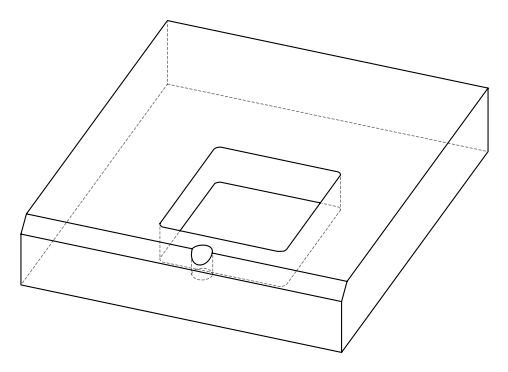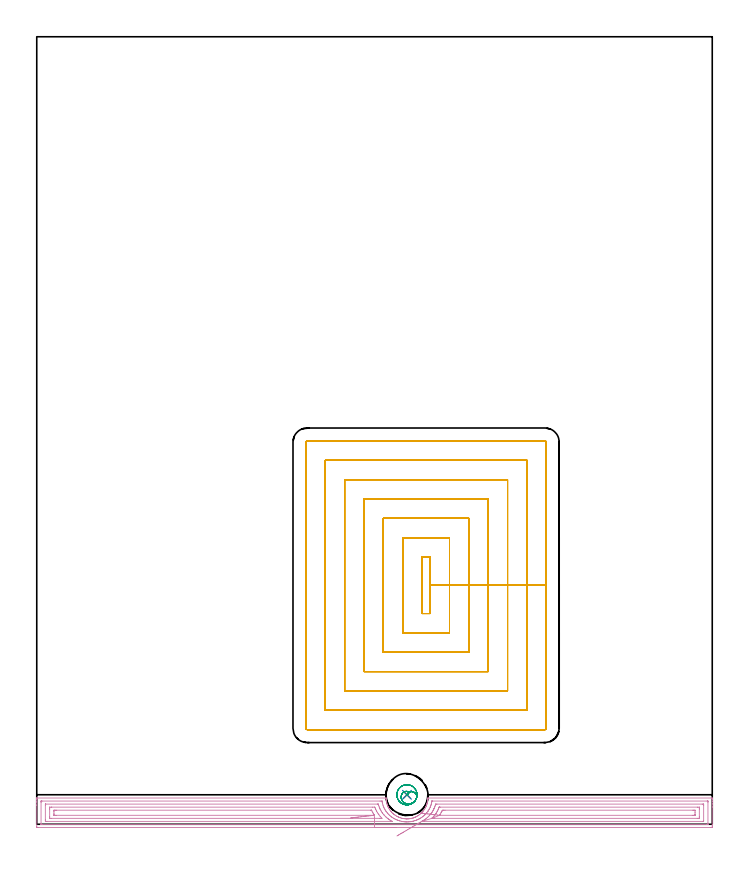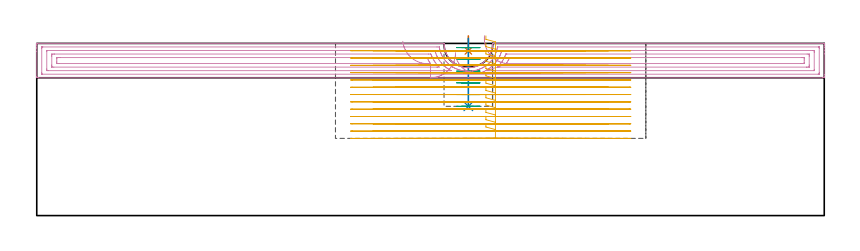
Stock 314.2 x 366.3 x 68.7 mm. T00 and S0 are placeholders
(PLAN: 5 operations, 4 tool changes, 67.1 min)
(1 SPOT_DRILL | STEP1POCKET | NXT0321_9005460120000 | 0.05 min | 183 mm3)
(2 DRILL_BLIND_HOLE_INTO_CENTER | STEP1POCKET | NXT0301_128 | 0.11 min | 2527 mm3)
(3 MILL_ROUGH_BLIND_HOLE_CONTOUR | STEP1POCKET | NXT0201_013 | Spiral | 1.3 min | 4702 mm3)
(4 AREA_MILL | FG_CHAMFER_SURFACE | UGT0205_001 | 12.73 min | 28880 mm3)
(5 MILL_RECTANGULAR_POCKET | POCKET_RECTANGULAR_STRAIGHT | NXT0201_011 | Follow Part, ap 3, ae 75% | 52.94 min | 685130 mm3)
(TOOL NXT0321_9005460120000 | NC Spot Drill, 142deg, 12mm, Carbide, Uncoated | D12 PA142 FL30 Z2)
(TOOL NXT0301_128 | Carbide Drill 12mm [861.1-1200-036A1-GP GC34] | D12 PA150 FL37.4 Z2)
(TOOL NXT0201_013 | ENDMILL 10mm | D10 FL30 Z4)
(TOOL UGT0205_001 | Chamfer Mill 20 x 3 x 45 deg. | D20 FL50 Z2)
(TOOL NXT0201_011 | ENDMILL 12mm [2P460-1200-NA 1630] | D12 FL38 Z6)
(OP 1 SPOT_DRILL)
G17 G21 G94 G90
T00 M6
G54
G17 G0 G90 X172.2 Y13.7 S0 M3
G43 Z78.7 H0
G94 G81 G98 Z65.7 F250. R71.7
G80
M5
M2
(OP 2 DRILL_BLIND_HOLE_INTO_CENTER)
G17 G21 G94 G90
T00 M6
G54
G17 G0 G90 X172.2 Y13.7 S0 M3
G43 Z78.7 H1
G94 G81 G98 Z43.6 F250. R70.7
G80
M5
M2
(OP 3 MILL_ROUGH_BLIND_HOLE_CONTOUR)
G17 G21 G94 G90
T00 M6
G54
G17 G0 G90 X172.2 Y13.7 S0 M3
G43 Z78.7 H0
Z67.017
G94 G3 X172.349 Y15.278 R0.796 F250.
X169.892 Y14.14 R2.324
X171.638 Y9.649 R3.111
X176.57 Y11.97 R3.981
X173.93 Y18.07 R4.7
X176.57 Y11.97 R-4.7
X175.25 Y15.02 R2.35
X172.2 Y13.7 R2.35
G0 Z62.333
G3 X172.349 Y15.278 R0.796
X169.892 Y14.14 R2.324
X171.638 Y9.649 R3.111
X176.57 Y11.97 R3.981
X173.93 Y18.07 R4.7
X176.57 Y11.97 R-4.7
X175.25 Y15.02 R2.35
X172.2 Y13.7 R2.35
G0 Z57.65
G3 X172.349 Y15.278 R0.796
X169.892 Y14.14 R2.324
X171.638 Y9.649 R3.111
X176.57 Y11.97 R3.981
X173.93 Y18.07 R4.7
X176.57 Y11.97 R-4.7
X175.25 Y15.02 R2.35
X172.2 Y13.7 R2.35
G0 Z52.967
G3 X172.349 Y15.278 R0.796
X169.892 Y14.14 R2.324
X171.638 Y9.649 R3.111
X176.57 Y11.97 R3.981
X173.93 Y18.07 R4.7
X176.57 Y11.97 R-4.7
X175.25 Y15.02 R2.35
X172.2 Y13.7 R2.35
G0 Z48.283
G3 X172.349 Y15.278 R0.796
X169.892 Y14.14 R2.324
X171.638 Y9.649 R3.111
X176.57 Y11.97 R3.981
X173.93 Y18.07 R4.7
X176.57 Y11.97 R-4.7
X175.25 Y15.02 R2.35
X172.2 Y13.7 R2.35
G0 Z43.6
G3 X172.349 Y15.278 R0.796
X169.892 Y14.14 R2.324
X171.638 Y9.649 R3.111
X176.57 Y11.97 R3.981
X173.93 Y18.07 R4.7
X176.57 Y11.97 R-4.7
X175.25 Y15.02 R2.35
X172.2 Y13.7 R2.35
G0 Z78.7
M5
M2
(OP 4 AREA_MILL)
G17 G21 G94 G90
T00 M6
G54
G17 G0 G90 X167.1 Y-1.5 S1061 M3
G43 Z78.7 H0
Z65.
G94 G1 X167.062 Z64.128 F250.
X166.948 Z63.264
X166.759 Z62.412
X166.497 Z61.58
X166.163 Z60.774
X165.76 Z60.
X165.291 Z59.264
X164.76 Z58.572
X164.171 Z57.929
X163.528 Z57.34
X162.836 Z56.809
X162.1 Z56.34
X161.326 Z55.937
X160.52 Z55.603
X159.688 Z55.341
X158.836 Z55.152
X157.972 Z55.038
X157.1 Z55.
X0.629
X0.337 Y-1.497 Z55.002
X0.01 Y-1.492 Z55.006
X0. Y-1.161 Z55.336
Y8.919 Z65.414
Y10.341 Z66.838
Y10.704 Z67.199
Y11.429 Z67.929
Y11.709 Z68.209
X0.003 Y12.137 Z68.628
X0.006 Y12.181 Z68.672
X0.009 Y12.197 Z68.688
X0.182 Y12.2 Z68.7
X162.465
X162.491 Y12.194 Z68.692
X162.501 Y12.181 Z68.678
X162.517 Y11.733 Z68.23
X162.549 Y11.29 Z67.786
X162.602 Y10.845 Z67.342
X162.625 Y10.704 Z67.2
X162.675 Y10.401 Z66.899
X162.719 Y10.197 Z66.695
X162.77 Y9.956 Z66.454
X162.809 Y9.812 Z66.309
X162.887 Y9.513 Z66.012
X163.028 Y9.067 Z65.567
X163.104 Y8.857 Z65.356
X163.187 Y8.626 Z65.124
X163.249 Y8.473 Z64.97
X163.268 Y8.425 Z64.922
X163.355 Y8.225 Z64.723
X163.454 Y8.027 Z64.522
X163.509 Y7.914 Z64.413
X163.597 Y7.738 Z64.237
X163.843 Y7.29 Z63.79
X164.113 Y6.85 Z63.35
X164.249 Y6.65 Z63.15
X164.78 Y5.963 Z62.462
X164.849 Y5.881 Z62.38
X164.957 Y5.754 Z62.253
X165.054 Y5.647 Z62.145
X165.142 Y5.551 Z62.049
X165.625 Y5.076 Z61.574
X165.743 Y4.968 Z61.466
X165.827 Y4.892 Z61.391
X165.989 Y4.755 Z61.254
X166.036 Y4.715 Z61.214
X166.37 Y4.458 Z60.954
X166.383 Y4.448 Z60.944
X166.738 Y4.188 Z60.686
X166.805 Y4.142 Z60.641
X166.833 Y4.123 Z60.621
X166.929 Y4.061 Z60.558
X167.382 Y3.793 Z60.289
X167.798 Y3.565 Z60.065
X167.823 Y3.552 Z60.051
X167.918 Y3.507 Z60.006
X168.277 Y3.337 Z59.832
X168.35 Y3.301 Z59.798
X168.43 Y3.268 Z59.767
X168.607 Y3.197 Z59.696
X168.717 Y3.154 Z59.65
X168.724 Y3.152 Z59.647
X168.894 Y3.091 Z59.588
X169.162 Y2.996 Z59.494
X169.61 Y2.859 Z59.356
X170.056 Y2.746 Z59.245
X170.421 Y2.673 Z59.171
X170.504 Y2.657 Z59.153
X170.95 Y2.588 Z59.086
X171.406 Y2.542 Z59.035
X171.844 Y2.513 Z59.011
X171.861
X171.924 Z59.008
X172.307 Y2.508 Z59.005
X172.332 Y2.509 Z59.006
X172.738 Y2.524 Z59.018
X172.901 Y2.538 Z59.029
X173.162 Y2.555 Z59.054
X173.185 Y2.557 Z59.056
X173.632 Y2.614 Z59.113
X174.088 Y2.694 Z59.191
X174.28 Y2.737 Z59.235
X174.526 Y2.791 Z59.29
X174.972 Y2.913 Z59.411
X175.147 Y2.97 Z59.468
X175.262 Y3.008 Z59.506
X175.42 Y3.061 Z59.556
X175.429 Y3.064 Z59.559
X175.743 Y3.179 Z59.677
X175.865 Y3.225 Z59.722
X175.972 Y3.268 Z59.765
X176.053 Y3.301 Z59.799
X176.409 Y3.465 Z59.965
X176.771 Y3.651 Z60.148
X177.21 Y3.904 Z60.401
X177.618 Y4.16 Z60.658
X177.663 Y4.188 Z60.686
X178.109 Y4.521 Z61.019
X178.546 Y4.868 Z61.368
X178.776 Y5.075 Z61.574
X179.113 Y5.407 Z61.906
X179.44 Y5.749 Z62.248
X179.622 Y5.962 Z62.462
X179.84 Y6.242 Z62.741
X179.965 Y6.402 Z62.901
X180.289 Y6.851 Z63.349
X180.333 Y6.919 Z63.416
X180.71 Y7.581 Z64.078
X180.8 Y7.737 Z64.237
X180.943 Y8.027 Z64.527
X181.018 Y8.179 Z64.678
X181.1 Y8.368 Z64.866
X181.146 Y8.473 Z64.969
X181.227 Y8.657 Z65.155
X181.378 Y9.083 Z65.582
X181.47 Y9.376 Z65.875
X181.513 Y9.513 Z66.012
X181.592 Y9.812 Z66.309
X181.63 Y9.956 Z66.454
X181.688 Y10.229 Z66.729
X181.725 Y10.4 Z66.9
X181.775 Y10.704 Z67.202
X181.798 Y10.844 Z67.342
X181.811 Y10.948 Z67.446
X181.851 Y11.29 Z67.786
X181.873 Y11.596 Z68.09
X181.883 Y11.733 Z68.229
X181.893 Y12.005 Z68.504
X181.894 Y12.042 Z68.541
X181.901 Y12.117 Z68.61
X181.91 Y12.197 Z68.689
X182.135 Y12.2 Z68.7
X314.018
X314.19 Y12.197 Z68.688
X314.193 Y12.138 Z68.63
X314.2 Y11.709 Z68.209
Y11.43 Z67.929
Y10.704 Z67.199
Y9.449 Z65.946
Y8.027 Z64.523
Y-0.269 Z56.228
X314.197 Y-0.896 Z55.601
X314.193 Y-1.492 Z55.006
X314.17 Y-1.494 Z55.004
X313.571 Y-1.5 Z55.
X157.1
Y-0.086 Z56.414
X2.335 Y-0.085 Z56.415
X2.171 Y-0.083 Z56.417
X2.063 Y-0.079 Z56.421
X2.009 Y-0.075 Z56.425
X2.007 Y-0.063 Z56.437
X2.004 Y-0.004 Z56.496
X2. Y0.412 Z56.912
Y10.227 Z66.727
X2.004 Y10.704 Z67.204
X2.007 Y10.755 Z67.255
X2.009 Y10.775 Z67.275
X2.09 Y10.779 Z67.279
X2.253 Y10.784 Z67.284
X2.335 Y10.785 Z67.285
X2.417 Y10.786 Z67.286
X159.7
X160.596 Y10.785 Z67.285
X160.597 Y10.784 Z67.284
X160.601 Y10.779 Z67.279
X160.613 Y10.704 Z67.204
X160.676 Y10.31 Z66.81
X160.782 Y9.812 Z66.312
X160.813 Y9.675 Z66.175
X161.035 Y8.919 Z65.419
X161.216 Y8.381 Z64.881
X161.359 Y8.027 Z64.527
X161.571 Y7.557 Z64.057
X161.793 Y7.135 Z63.635
X162.06 Y6.646 Z63.146
X162.318 Y6.242 Z62.742
X162.465 Y6.023 Z62.523
X162.986 Y5.35 Z61.85
X163.359 Y4.908 Z61.408
X163.802 Y4.458 Z60.958
X164.253 Y4.03 Z60.53
X164.825 Y3.565 Z60.065
X165.147 Y3.323 Z59.823
X165.35 Y3.178 Z59.678
X165.873 Y2.841 Z59.341
X166.041 Y2.74 Z59.24
X166.067 Y2.725 Z59.225
X166.162 Y2.673 Z59.173
X166.668 Y2.406 Z58.906
X166.935 Y2.275 Z58.775
X167.207 Y2.147 Z58.647
X167.656 Y1.954 Z58.454
X167.829 Y1.886 Z58.386
X167.874 Y1.87 Z58.37
X168.132 Y1.781 Z58.281
X168.724 Y1.595 Z58.095
X168.983 Y1.521 Z58.021
X169.618 Y1.371 Z57.871
X170.126 Y1.273 Z57.773
X170.512 Y1.214 Z57.714
X171.152 Y1.142 Z57.642
X171.406 Y1.126 Z57.626
X171.748 Y1.107 Z57.607
X172.088 Y1.1 Z57.6
X172.3 Y1.099 Z57.599
X172.96 Y1.122 Z57.622
X173.194 Y1.141 Z57.641
X173.776 Y1.2 Z57.7
X173.923 Y1.218 Z57.718
X174.088 Y1.244 Z57.744
X174.547 Y1.323 Z57.823
X174.982 Y1.417 Z57.917
X175.277 Y1.487 Z57.987
X175.877 Y1.655 Z58.155
X175.973 Y1.684 Z58.184
X176.269 Y1.781 Z58.281
X176.693 Y1.936 Z58.436
X176.771 Y1.967 Z58.467
X177.265 Y2.179 Z58.679
X177.665 Y2.37 Z58.87
X177.866 Y2.472 Z58.972
X178.235 Y2.673 Z59.173
X178.44 Y2.792 Z59.292
X178.559 Y2.863 Z59.363
X178.988 Y3.137 Z59.637
X179.453 Y3.468 Z59.968
X179.509 Y3.51 Z60.01
X179.581 Y3.565 Z60.065
X180.003 Y3.909 Z60.409
X180.347 Y4.208 Z60.708
X180.476 Y4.329 Z60.829
X180.605 Y4.458 Z60.958
X180.917 Y4.781 Z61.281
X181.241 Y5.128 Z61.628
X181.343 Y5.249 Z61.749
X181.423 Y5.35 Z61.85
X181.994 Y6.101 Z62.601
X182.094 Y6.242 Z62.742
X182.111 Y6.267 Z62.767
X182.135 Y6.305 Z62.805
X182.437 Y6.834 Z63.334
X182.602 Y7.135 Z63.635
X182.749 Y7.415 Z63.915
X183.03 Y7.991 Z64.491
X183.04 Y8.016 Z64.516
X183.045 Y8.027 Z64.527
X183.282 Y8.667 Z65.167
X183.365 Y8.919 Z65.419
X183.494 Y9.348 Z65.848
X183.612 Y9.812 Z66.312
X183.668 Y10.067 Z66.567
X183.788 Y10.704 Z67.204
X183.803 Y10.766 Z67.266
X183.807 Y10.777 Z67.277
X183.817 Y10.78 Z67.28
X183.844 Y10.784 Z67.284
X183.924 Y10.785 Z67.285
X311.865
X312.029 Y10.783 Z67.283
X312.137 Y10.779 Z67.279
X312.191 Y10.775 Z67.275
X312.193 Y10.763 Z67.263
X312.196 Y10.704 Z67.204
X312.2 Y10.288 Z66.788
Y0.473 Z56.973
X312.196 Y-0.004 Z56.496
X312.193 Y-0.055 Z56.445
X312.191 Y-0.075 Z56.425
X312.11 Y-0.079 Z56.421
X311.947 Y-0.084 Z56.416
X311.865 Y-0.085 Z56.415
X311.783 Y-0.086 Z56.414
X157.1
Y1.329 Z57.829
X4.658
X4.205 Y1.332 Z57.832
X4.055 Y1.335 Z57.835
X4.01 Y1.337 Z57.837
X4.006 Y1.439 Z57.939
X4.002 Y1.576 Z58.076
X4.001 Y1.781 Z58.281
X4. Y1.986 Z58.486
X4.001 Y8.919 Z65.419
X4.002 Y9.122 Z65.622
X4.01 Y9.328 Z65.828
X4.016 Y9.365 Z65.865
X4.036 Y9.367 Z65.867
X4.092 Y9.369 Z65.869
X4.205 Y9.371 Z65.871
X158.435
X158.662 Y9.37 Z65.87
X158.775 Y9.367 Z65.867
X158.828 Y9.365 Z65.865
X158.852 Y9.351 Z65.851
X158.888 Y9.257 Z65.757
X158.986 Y8.919 Z65.419
X159.027 Y8.781 Z65.281
X159.285 Y8.027 Z64.527
X159.555 Y7.362 Z63.862
X159.663 Y7.135 Z63.635
X159.782 Y6.893 Z63.393
X160.143 Y6.242 Z62.742
X160.344 Y5.905 Z62.405
X160.676 Y5.379 Z61.879
X160.698 Y5.35 Z61.85
X160.763 Y5.264 Z61.764
X161.41 Y4.458 Z60.958
X161.571 Y4.267 Z60.767
X162.248 Y3.565 Z60.065
X162.465 Y3.358 Z59.858
X162.828 Y3.033 Z59.533
X163.263 Y2.673 Z59.173
X163.359 Y2.597 Z59.097
X163.669 Y2.364 Z58.864
X164.253 Y1.976 Z58.476
X164.563 Y1.781 Z58.281
X165.147 Y1.438 Z57.938
X165.269 Y1.364 Z57.864
X165.316 Y1.334 Z57.834
X165.283 Y1.332 Z57.832
X165.247 Y1.33 Z57.83
X165.147 Y1.329 Z57.829
X164.706
X157.1
Y2.743 Z59.243
X6.818
X6.055 Y2.749 Z59.249
X6.016
X6.01 Y2.791 Z59.291
X6.006 Y2.9 Z59.4
X6.002 Y3.12 Z59.62
X6. Y3.559 Z60.059
Y7.128 Z63.628
X6.002 Y7.578 Z64.078
X6.006 Y7.799 Z64.299
X6.01 Y7.909 Z64.409
X6.017 Y7.951 Z64.451
X6.068 Y7.952 Z64.452
X6.888 Y7.957 Z64.457
X6.958
X156.276
X157.1 Y7.951 Z64.451
X157.177 Y7.95 Z64.45
X157.251 Y7.904 Z64.404
X157.279 Y7.848 Z64.348
X157.572 Y7.135 Z63.635
X157.699 Y6.843 Z63.343
X157.985 Y6.251 Z62.751
X157.994 Y6.235 Z62.735
X158.505 Y5.35 Z61.85
X158.888 Y4.759 Z61.259
X159.119 Y4.458 Z60.958
X159.782 Y3.615 Z60.115
X159.805 Y3.588 Z60.088
X159.826 Y3.565 Z60.065
X160.6 Y2.75 Z59.25
X159.782 Y2.743 Z59.243
X159.712
X157.1
X157.008 Y4.164 Z60.664
X156.809 Y4.161 Z60.661
X156.506 Y4.158 Z60.658
X8.977 Y4.157 Z60.657
X8.676 Y4.158 Z60.658
X8.079 Y4.161 Z60.661
X8.028 Y4.164 Z60.664
X8.01 Y4.172 Z60.672
X8.004 Y4.236 Z60.736
X8.002 Y4.458 Z60.958
X8. Y5.132 Z61.632
Y6.024 Z62.524
X8.001 Y6.242 Z62.742
X8.003 Y6.411 Z62.911
X8.007 Y6.495 Z62.995
X8.009 Y6.531 Z63.031
X8.074 Y6.536 Z63.036
X8.377 Y6.541 Z63.041
X8.676 Y6.542 Z63.042
X9.269 Y6.543 Z63.043
X155.312
X155.613 Y6.541 Z63.041
X155.698 Y6.538 Z63.038
X155.718 Y6.536 Z63.036
X155.726 Y6.527 Z63.027
X155.742 Y6.501 Z63.001
X155.792 Y6.402 Z62.902
X155.872 Y6.242 Z62.742
X156.206 Y5.593 Z62.093
X156.341 Y5.35 Z61.85
X156.517 Y5.04 Z61.54
X156.877 Y4.458 Z60.958
X157. Y4.258 Z60.758
X157.037 Y4.195 Z60.695
X157.051 Y4.169 Z60.669
X157.008 Y4.164 Z60.664
X156.143 Y4.068 Z60.607
X155.276 Y3.973 Z60.626
X154.414 Y3.878 Z60.721
X153.564 Y3.784 Z60.891
X152.731 Y3.692 Z61.135
X151.923 Y3.603 Z61.451
X151.145 Y3.517 Z61.837
X150.404 Y3.435 Z62.289
X149.705 Y3.358 Z62.805
X149.053 Y3.286 Z63.38
X148.453 Y3.22 Z64.01
X147.91 Y3.16 Z64.69
X147.428 Y3.107 Z65.416
X147.011 Y3.061 Z66.181
X146.662 Y3.023 Z66.979
X146.383 Y2.992 Z67.805
X146.177 Y2.969 Z68.652
X146.045 Y2.955 Z69.515
G0 X167.553 Y-5.44 Z62.269
G1 X167.921 Y-5.223 Z61.509
X168.346 Y-4.974 Z60.789
X168.823 Y-4.694 Z60.114
X169.349 Y-4.385 Z59.49
X169.92 Y-4.05 Z58.922
X170.531 Y-3.691 Z58.414
X171.178 Y-3.311 Z57.969
X171.857 Y-2.913 Z57.591
X172.56 Y-2.499 Z57.284
X173.285 Y-2.074 Z57.049
X174.024 Y-1.64 Z56.887
X174.773 Y-1.2 Z56.802
X175.525 Y-0.758 Z56.792
X176.275 Y-0.318 Z56.858
X177.017 Y0.118 Z57.
X177.746 Y0.546 Z57.216
X178.456 Y0.963 Z57.505
X179.141 Y1.365 Z57.865
X179.6 Y1.634 Z58.134
X179.846 Y1.781 Z58.281
X180.153 Y1.974 Z58.474
X180.347 Y2.1 Z58.6
X180.681 Y2.34 Z58.84
X181.133 Y2.673 Z59.173
X181.241 Y2.758 Z59.258
X181.68 Y3.127 Z59.627
X182.135 Y3.535 Z60.035
X182.151 Y3.55 Z60.05
X182.167 Y3.565 Z60.065
X182.589 Y4.005 Z60.505
X183.03 Y4.482 Z60.982
X183.406 Y4.974 Z61.474
X183.691 Y5.35 Z61.85
X183.789 Y5.484 Z61.984
X183.924 Y5.677 Z62.177
X184.135 Y6.032 Z62.532
X184.255 Y6.242 Z62.742
X184.456 Y6.603 Z63.103
X184.732 Y7.135 Z63.635
X184.761 Y7.192 Z63.692
X184.818 Y7.313 Z63.813
X185.029 Y7.816 Z64.316
X185.11 Y8.027 Z64.527
X185.27 Y8.468 Z64.968
X185.413 Y8.919 Z65.419
X185.483 Y9.147 Z65.647
X185.529 Y9.295 Z65.795
X185.55 Y9.365 Z65.865
X185.599 Y9.367 Z65.867
X185.712 Y9.369 Z65.869
X186.153 Y9.371 Z65.871
X309.542
X309.995 Y9.368 Z65.868
X310.145 Y9.365 Z65.865
X310.19 Y9.363 Z65.863
X310.194 Y9.261 Z65.761
X310.198 Y9.124 Z65.624
X310.199 Y8.919 Z65.419
X310.2 Y8.714 Z65.214
X310.199 Y1.781 Z58.281
X310.198 Y1.578 Z58.078
X310.19 Y1.372 Z57.872
X310.184 Y1.335 Z57.835
X310.164 Y1.333 Z57.833
X310.108 Y1.331 Z57.831
X309.995 Y1.329 Z57.829
X180.347
X179.905 Y1.33 Z57.83
X179.631 Y1.333 Z57.833
X179.453 Y1.336 Z57.836
X179.141 Y1.365 Z57.865
X183.821 Y2.758 Z59.258
X183.828 Y2.768 Z59.268
X183.89 Y2.837 Z59.337
X183.924 Y2.874 Z59.374
X184.261 Y3.229 Z59.729
X184.572 Y3.565 Z60.065
X184.687 Y3.696 Z60.196
X184.818 Y3.851 Z60.351
X185.083 Y4.193 Z60.693
X185.284 Y4.458 Z60.958
X185.466 Y4.703 Z61.203
X185.712 Y5.043 Z61.543
X185.83 Y5.232 Z61.732
X185.9 Y5.35 Z61.85
X186.156 Y5.799 Z62.299
X186.402 Y6.242 Z62.742
X186.473 Y6.375 Z62.875
X186.606 Y6.638 Z63.138
X186.762 Y6.979 Z63.479
X186.828 Y7.135 Z63.635
X187.025 Y7.609 Z64.109
X187.134 Y7.874 Z64.374
X187.16 Y7.93 Z64.43
X187.172 Y7.951 Z64.451
X187.192 Y7.952 Z64.452
X187.294 Y7.955 Z64.455
X187.5 Y7.957 Z64.457
X187.57
X307.382
X308.145 Y7.951 Z64.451
X308.184
X308.19 Y7.909 Z64.409
X308.194 Y7.8 Z64.3
X308.198 Y7.58 Z64.08
X308.2 Y7.141 Z63.641
Y3.572 Z60.072
X308.198 Y3.122 Z59.622
X308.194 Y2.901 Z59.401
X308.19 Y2.791 Z59.291
X308.183 Y2.749 Z59.249
X308.132 Y2.748 Z59.248
X307.312 Y2.743 Z59.243
X307.242
X184.748
X184.055 Y2.744 Z59.244
X183.924 Y2.746 Z59.246
X183.847 Y2.75 Z59.25
X183.821 Y2.758 Z59.258
X187.341 Y4.162 Z60.662
X187.354 Y4.184 Z60.684
X187.426 Y4.294 Z60.794
X187.537 Y4.458 Z60.958
X187.597 Y4.554 Z61.054
X188.055 Y5.35 Z61.85
X188.176 Y5.567 Z62.067
X188.394 Y5.972 Z62.472
X188.486 Y6.151 Z62.651
X188.534 Y6.242 Z62.742
X188.693 Y6.536 Z63.036
X188.99 Y6.54 Z63.04
X189.288 Y6.542 Z63.042
X189.881 Y6.543 Z63.043
X305.223
X305.524 Y6.542 Z63.042
X306.121 Y6.539 Z63.039
X306.172 Y6.536 Z63.036
X306.19 Y6.528 Z63.028
X306.196 Y6.464 Z62.964
X306.198 Y6.242 Z62.742
X306.2 Y5.568 Z62.068
Y4.676 Z61.176
X306.199 Y4.458 Z60.958
X306.197 Y4.289 Z60.789
X306.193 Y4.205 Z60.705
X306.191 Y4.169 Z60.669
X306.126 Y4.164 Z60.664
X305.823 Y4.159 Z60.659
X305.524 Y4.158 Z60.658
X304.931 Y4.157 Z60.657
X187.444
X187.392 Y4.159 Z60.659
X187.353 Y4.161 Z60.661
X187.341 Y4.162 Z60.662
X186.486 Y4.265 Z60.804
X185.647 Y4.366 Z61.019
X184.829 Y4.464 Z61.308
X184.04 Y4.559 Z61.667
X183.285 Y4.65 Z62.094
X182.569 Y4.736 Z62.585
X181.899 Y4.817 Z63.138
X181.279 Y4.891 Z63.747
X180.715 Y4.959 Z64.409
X180.209 Y5.02 Z65.117
X179.767 Y5.073 Z65.868
X179.392 Y5.118 Z66.654
X179.086 Y5.155 Z67.47
X178.851 Y5.183 Z68.31
X178.691 Y5.203 Z69.167
X178.605 Y5.213 Z70.035
X178.594 Y5.214 Z70.907
X178.659 Y5.206 Z71.777
G0 Z78.7
M5
M2
(OP 5 MILL_RECTANGULAR_POCKET)
G17 G21 G94 G90
T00 M6
G54
G17 G0 G90 X179.2 Y103.126 S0 M3
G43 Z78.7 H1
Z71.7
G94 G1 Y98. Z70.326 F250.
X183. Z69.308
Y111.15 Z65.785
Y124.3 F500.
X179.2
Y98.
X183.
Y111.15
X192.
Y133.3
X170.2
Y89.
X192.
Y111.15
X201.
Y142.3
X161.2
Y80.
X201.
Y111.15
X210.
Y151.3
X152.2
Y71.
X210.
Y111.15
X219.
Y160.3
X143.2
Y62.
X219.
Y111.15
X228.
Y169.3
X134.2
Y53.
X228.
Y111.15
X237.
Y177.7
G3 X236.4 Y178.3 R0.6
G1 X125.8
G3 X125.2 Y177.7 R0.6
G1 Y44.6
G3 X125.8 Y44. R0.6
G1 X236.4
G3 X237. Y44.6 R0.6
G1 Y111.15
Y112.15
G0 X179.2 Y103.126 Z68.785
G1 Y98. Z67.411 F250.
X183. Z66.393
Y111.15 Z62.869
Y124.3 F500.
X179.2
Y98.
X183.
Y111.15
X192.
Y133.3
X170.2
Y89.
X192.
Y111.15
X201.
Y142.3
X161.2
Y80.
X201.
Y111.15
X210.
Y151.3
X152.2
Y71.
X210.
Y111.15
X219.
Y160.3
X143.2
Y62.
X219.
Y111.15
X228.
Y169.3
X134.2
Y53.
X228.
Y111.15
X237.
Y177.7
G3 X236.4 Y178.3 R0.6
G1 X125.8
G3 X125.2 Y177.7 R0.6
G1 Y44.6
G3 X125.8 Y44. R0.6
G1 X236.4
G3 X237. Y44.6 R0.6
G1 Y111.15
Y112.15
G0 X179.2 Y103.126 Z65.869
G1 Y98. Z64.496 F250.
X183. Z63.477
Y111.15 Z59.954
Y124.3 F500.
X179.2
Y98.
X183.
Y111.15
X192.
Y133.3
X170.2
Y89.
X192.
Y111.15
X201.
Y142.3
X161.2
Y80.
X201.
Y111.15
X210.
Y151.3
X152.2
Y71.
X210.
Y111.15
X219.
Y160.3
X143.2
Y62.
X219.
Y111.15
X228.
Y169.3
X134.2
Y53.
X228.
Y111.15
X237.
Y177.7
G3 X236.4 Y178.3 R0.6
G1 X125.8
G3 X125.2 Y177.7 R0.6
G1 Y44.6
G3 X125.8 Y44. R0.6
G1 X236.4
G3 X237. Y44.6 R0.6
G1 Y111.15
Y112.15
G0 X179.2 Y103.126 Z62.954
G1 Y98. Z61.58 F250.
X183. Z60.562
Y111.15 Z57.038
Y124.3 F500.
X179.2
Y98.
X183.
Y111.15
X192.
Y133.3
X170.2
Y89.
X192.
Y111.15
X201.
Y142.3
X161.2
Y80.
X201.
Y111.15
X210.
Y151.3
X152.2
Y71.
X210.
Y111.15
X219.
Y160.3
X143.2
Y62.
X219.
Y111.15
X228.
Y169.3
X134.2
Y53.
X228.
Y111.15
X237.
Y177.7
G3 X236.4 Y178.3 R0.6
G1 X125.8
G3 X125.2 Y177.7 R0.6
G1 Y44.6
G3 X125.8 Y44. R0.6
G1 X236.4
G3 X237. Y44.6 R0.6
G1 Y111.15
Y112.15
G0 X179.2 Y103.126 Z60.038
G1 Y98. Z58.665 F250.
X183. Z57.647
Y111.15 Z54.123
Y124.3 F500.
X179.2
Y98.
X183.
Y111.15
X192.
Y133.3
X170.2
Y89.
X192.
Y111.15
X201.
Y142.3
X161.2
Y80.
X201.
Y111.15
X210.
Y151.3
X152.2
Y71.
X210.
Y111.15
X219.
Y160.3
X143.2
Y62.
X219.
Y111.15
X228.
Y169.3
X134.2
Y53.
X228.
Y111.15
X237.
Y177.7
G3 X236.4 Y178.3 R0.6
G1 X125.8
G3 X125.2 Y177.7 R0.6
G1 Y44.6
G3 X125.8 Y44. R0.6
G1 X236.4
G3 X237. Y44.6 R0.6
G1 Y111.15
Y112.15
G0 X179.2 Y103.126 Z57.123
G1 Y98. Z55.749 F250.
X183. Z54.731
Y111.15 Z51.208
Y124.3 F500.
X179.2
Y98.
X183.
Y111.15
X192.
Y133.3
X170.2
Y89.
X192.
Y111.15
X201.
Y142.3
X161.2
Y80.
X201.
Y111.15
X210.
Y151.3
X152.2
Y71.
X210.
Y111.15
X219.
Y160.3
X143.2
Y62.
X219.
Y111.15
X228.
Y169.3
X134.2
Y53.
X228.
Y111.15
X237.
Y177.7
G3 X236.4 Y178.3 R0.6
G1 X125.8
G3 X125.2 Y177.7 R0.6
G1 Y44.6
G3 X125.8 Y44. R0.6
G1 X236.4
G3 X237. Y44.6 R0.6
G1 Y111.15
Y112.15
G0 X179.2 Y103.126 Z54.208
G1 Y98. Z52.834 F250.
X183. Z51.816
Y111.15 Z48.292
Y124.3 F500.
X179.2
Y98.
X183.
Y111.15
X192.
Y133.3
X170.2
Y89.
X192.
Y111.15
X201.
Y142.3
X161.2
Y80.
X201.
Y111.15
X210.
Y151.3
X152.2
Y71.
X210.
Y111.15
X219.
Y160.3
X143.2
Y62.
X219.
Y111.15
X228.
Y169.3
X134.2
Y53.
X228.
Y111.15
X237.
Y177.7
G3 X236.4 Y178.3 R0.6
G1 X125.8
G3 X125.2 Y177.7 R0.6
G1 Y44.6
G3 X125.8 Y44. R0.6
G1 X236.4
G3 X237. Y44.6 R0.6
G1 Y111.15
Y112.15
G0 X179.2 Y103.126 Z51.292
G1 Y98. Z49.919 F250.
X183. Z48.9
Y111.15 Z45.377
Y124.3 F500.
X179.2
Y98.
X183.
Y111.15
X192.
Y133.3
X170.2
Y89.
X192.
Y111.15
X201.
Y142.3
X161.2
Y80.
X201.
Y111.15
X210.
Y151.3
X152.2
Y71.
X210.
Y111.15
X219.
Y160.3
X143.2
Y62.
X219.
Y111.15
X228.
Y169.3
X134.2
Y53.
X228.
Y111.15
X237.
Y177.7
G3 X236.4 Y178.3 R0.6
G1 X125.8
G3 X125.2 Y177.7 R0.6
G1 Y44.6
G3 X125.8 Y44. R0.6
G1 X236.4
G3 X237. Y44.6 R0.6
G1 Y111.15
Y112.15
G0 X179.2 Y103.126 Z48.377
G1 Y98. Z47.003 F250.
X183. Z45.985
Y111.15 Z42.462
Y124.3 F500.
X179.2
Y98.
X183.
Y111.15
X192.
Y133.3
X170.2
Y89.
X192.
Y111.15
X201.
Y142.3
X161.2
Y80.
X201.
Y111.15
X210.
Y151.3
X152.2
Y71.
X210.
Y111.15
X219.
Y160.3
X143.2
Y62.
X219.
Y111.15
X228.
Y169.3
X134.2
Y53.
X228.
Y111.15
X237.
Y177.7
G3 X236.4 Y178.3 R0.6
G1 X125.8
G3 X125.2 Y177.7 R0.6
G1 Y44.6
G3 X125.8 Y44. R0.6
G1 X236.4
G3 X237. Y44.6 R0.6
G1 Y111.15
Y112.15
G0 X179.2 Y103.126 Z45.462
G1 Y98. Z44.088 F250.
X183. Z43.07
Y111.15 Z39.546
Y124.3 F500.
X179.2
Y98.
X183.
Y111.15
X192.
Y133.3
X170.2
Y89.
X192.
Y111.15
X201.
Y142.3
X161.2
Y80.
X201.
Y111.15
X210.
Y151.3
X152.2
Y71.
X210.
Y111.15
X219.
Y160.3
X143.2
Y62.
X219.
Y111.15
X228.
Y169.3
X134.2
Y53.
X228.
Y111.15
X237.
Y177.7
G3 X236.4 Y178.3 R0.6
G1 X125.8
G3 X125.2 Y177.7 R0.6
G1 Y44.6
G3 X125.8 Y44. R0.6
G1 X236.4
G3 X237. Y44.6 R0.6
G1 Y111.15
Y112.15
G0 X179.2 Y103.126 Z42.546
G1 Y98. Z41.172 F250.
X183. Z40.154
Y111.15 Z36.631
Y124.3 F500.
X179.2
Y98.
X183.
Y111.15
X192.
Y133.3
X170.2
Y89.
X192.
Y111.15
X201.
Y142.3
X161.2
Y80.
X201.
Y111.15
X210.
Y151.3
X152.2
Y71.
X210.
Y111.15
X219.
Y160.3
X143.2
Y62.
X219.
Y111.15
X228.
Y169.3
X134.2
Y53.
X228.
Y111.15
X237.
Y177.7
G3 X236.4 Y178.3 R0.6
G1 X125.8
G3 X125.2 Y177.7 R0.6
G1 Y44.6
G3 X125.8 Y44. R0.6
G1 X236.4
G3 X237. Y44.6 R0.6
G1 Y111.15
Y112.15
G0 X179.2 Y103.126 Z39.631
G1 Y98. Z38.257 F250.
X183. Z37.239
Y111.15 Z33.715
Y124.3 F500.
X179.2
Y98.
X183.
Y111.15
X192.
Y133.3
X170.2
Y89.
X192.
Y111.15
X201.
Y142.3
X161.2
Y80.
X201.
Y111.15
X210.
Y151.3
X152.2
Y71.
X210.
Y111.15
X219.
Y160.3
X143.2
Y62.
X219.
Y111.15
X228.
Y169.3
X134.2
Y53.
X228.
Y111.15
X237.
Y177.7
G3 X236.4 Y178.3 R0.6
G1 X125.8
G3 X125.2 Y177.7 R0.6
G1 Y44.6
G3 X125.8 Y44. R0.6
G1 X236.4
G3 X237. Y44.6 R0.6
G1 Y111.15
Y112.15
G0 X179.2 Y103.126 Z36.715
G1 Y98. Z35.342 F250.
X183. Z34.324
Y111.15 Z30.8
Y124.3 F500.
X179.2
Y98.
X183.
Y111.15
X192.
Y133.3
X170.2
Y89.
X192.
Y111.15
X201.
Y142.3
X161.2
Y80.
X201.
Y111.15
X210.
Y151.3
X152.2
Y71.
X210.
Y111.15
X219.
Y160.3
X143.2
Y62.
X219.
Y111.15
X228.
Y169.3
X134.2
Y53.
X228.
Y111.15
X237.
Y177.7
G3 X236.4 Y178.3 R0.6
G1 X125.8
G3 X125.2 Y177.7 R0.6
G1 Y44.6
G3 X125.8 Y44. R0.6
G1 X236.4
G3 X237. Y44.6 R0.6
G1 Y111.15
Y112.15
G0 Z78.7
M5
M2
